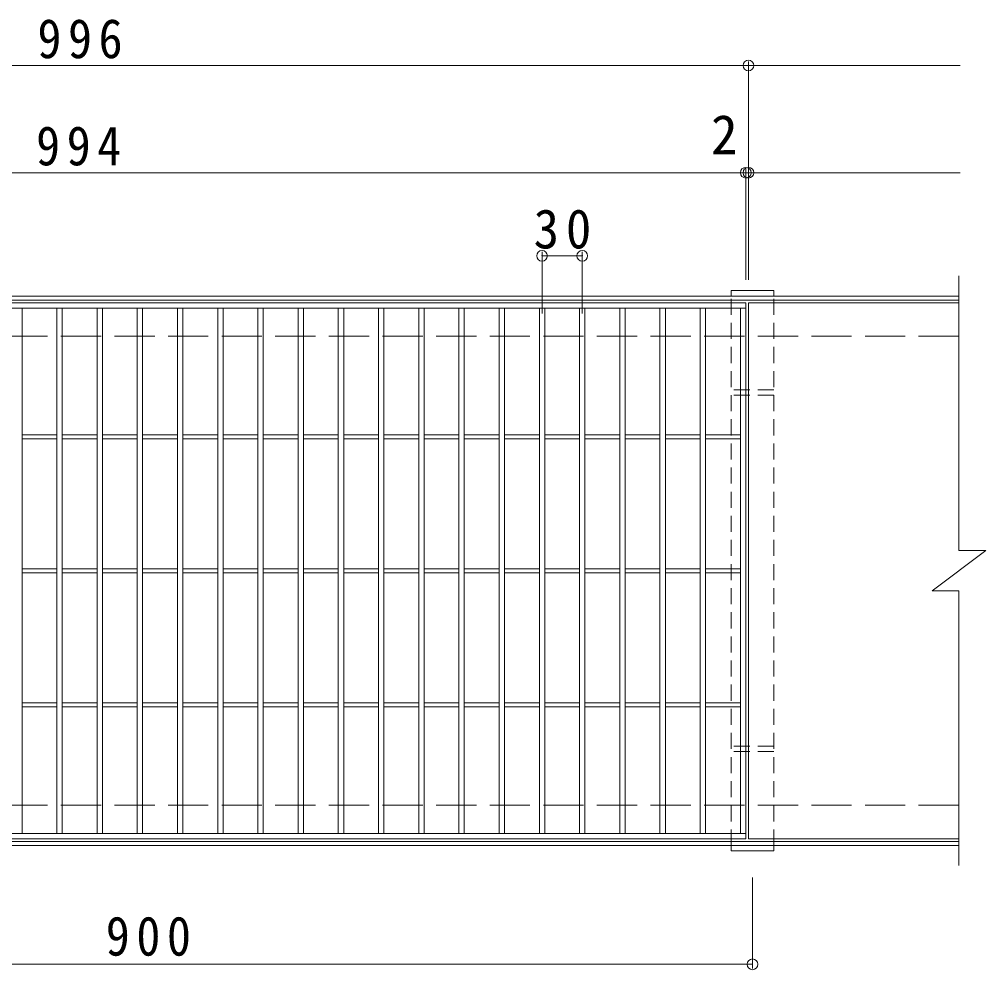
# Model space of a CAD drawing. Units: millimetres on the paper, enlarged 2 times, with parts at other scales. Extents: x -371 to 486, y -387 to 344.
# Drawn here: x -33.8 to 110.4, y 201.7 to 343.5 of the extents above; entities that cross this region are included whole.
import ezdxf
from ezdxf.enums import TextEntityAlignment as Align

# ---------------------------------------------------------------- set-up
doc = ezdxf.new("R2010")
doc.units = ezdxf.units.MM
doc.header["$LTSCALE"] = 2
doc.header["$PDMODE"] = 32
doc.header["$PDSIZE"] = 1.6
doc.linetypes.add('DASHED1', pattern=[1.8, 1.2, -0.6])
doc.linetypes.add('DASHED3', pattern=[4, 3, -1])
for name, color, linetype, lineweight in [('C-1', 2, 'Continuous', 9), ('C-2', 3, 'Continuous', 9), ('C-4', 7, 'Continuous', 9), ('C-8', 3, 'DASHED1', 9)]:
    doc.layers.add(name, color=color, linetype=linetype, lineweight=lineweight)
doc.styles.add('ＭＳ ゴシック', font='')
doc.styles.get('ＭＳ ゴシック').set_extended_font_data('MS Gothic')

msp = doc.modelspace()

# ---------------------------------------------------------------- linework, layer by layer
at = {"layer": 'C-1'}
for p, q in [((106.392, 302.25), (-154.608, 302.25)), ((106.392, 301.65), (-154.608, 301.65)), ((106.392, 220.85), (-154.608, 220.85)), ((106.392, 220.25), (-154.608, 220.25))]:
    msp.add_line(p, q, dxfattribs=at)
at = {"layer": 'C-1', "linetype": 'DASHED3'}
for p, q in [((106.392, 296.25), (-154.608, 296.25)), ((106.392, 226.25), (-154.608, 226.25))]:
    msp.add_line(p, q, dxfattribs=at)
at = {"layer": 'C-2'}
for p, q in [((106.392, 305.25), (106.392, 264.25)), ((-124.208, 300.45), (74.592, 300.45)), ((-33.408, 222.05), (-33.408, 300.45)), ((-28.208, 222.05), (-28.208, 300.45)), ((-27.408, 222.05), (-27.408, 300.45)), ((-22.208, 222.05), (-22.208, 300.45)), ((-21.408, 222.05), (-21.408, 300.45)), ((-16.208, 222.05), (-16.208, 300.45)), ((-15.408, 222.05), (-15.408, 300.45)), ((-10.208, 222.05), (-10.208, 300.45)), ((-9.408, 222.05), (-9.408, 300.45)), ((-4.208, 222.05), (-4.208, 300.45)), ((-3.408, 222.05), (-3.408, 300.45)), ((1.792, 222.05), (1.792, 300.45)), ((2.592, 222.05), (2.592, 300.45)), ((7.792, 222.05), (7.792, 300.45)), ((8.592, 222.05), (8.592, 300.45)), ((13.792, 222.05), (13.792, 300.45)), ((14.592, 222.05), (14.592, 300.45)), ((19.792, 222.05), (19.792, 300.45)), ((20.592, 222.05), (20.592, 300.45)), ((25.792, 222.05), (25.792, 300.45)), ((26.592, 222.05), (26.592, 300.45)), ((31.792, 222.05), (31.792, 300.45)), ((32.592, 222.05), (32.592, 300.45)), ((37.792, 222.05), (37.792, 300.45)), ((38.592, 222.05), (38.592, 300.45)), ((43.792, 222.05), (43.792, 300.45)), ((44.592, 222.05), (44.592, 300.45)), ((49.792, 222.05), (49.792, 300.45)), ((50.592, 222.05), (50.592, 300.45)), ((55.792, 222.05), (55.792, 300.45)), ((56.592, 222.05), (56.592, 300.45)), ((61.792, 222.05), (61.792, 300.45)), ((62.592, 222.05), (62.592, 300.45)), ((67.792, 222.05), (67.792, 300.45)), ((68.592, 222.05), (68.592, 300.45)), ((73.792, 222.05), (73.792, 300.45)), ((74.592, 301.249), (74.592, 221.25)), ((74.992, 301.25), (74.992, 221.25)), ((106.392, 301.25), (74.992, 301.25)), ((-33.408, 281.549), (-28.208, 281.549)), ((-27.408, 281.549), (-22.208, 281.549)), ((-21.408, 281.549), (-16.208, 281.549)), ((-15.408, 281.549), (-10.208, 281.549)), ((-9.408, 281.549), (-4.208, 281.549)), ((-3.408, 281.549), (1.792, 281.549)), ((2.592, 281.549), (7.792, 281.549)), ((8.592, 281.549), (13.792, 281.549)), ((14.592, 281.549), (19.792, 281.549)), ((20.592, 281.549), (25.792, 281.549)), ((26.592, 281.549), (31.792, 281.549)), ((32.592, 281.549), (37.792, 281.549)), ((38.592, 281.549), (43.792, 281.549)), ((44.592, 281.549), (49.792, 281.549)), ((50.592, 281.549), (55.792, 281.549)), ((56.592, 281.549), (61.792, 281.549)), ((62.592, 281.549), (67.792, 281.549)), ((68.592, 281.549), (73.792, 281.549)), ((-33.408, 280.95), (-28.208, 280.95)), ((-27.408, 280.95), (-22.208, 280.95)), ((-21.408, 280.95), (-16.208, 280.95)), ((-15.408, 280.95), (-10.208, 280.95)), ((-9.408, 280.95), (-4.208, 280.95)), ((-3.408, 280.95), (1.792, 280.95)), ((2.592, 280.95), (7.792, 280.95)), ((8.592, 280.95), (13.792, 280.95)), ((14.592, 280.95), (19.792, 280.95)), ((20.592, 280.95), (25.792, 280.95)), ((26.592, 280.95), (31.792, 280.95)), ((32.592, 280.95), (37.792, 280.95)), ((38.592, 280.95), (43.792, 280.95)), ((44.592, 280.95), (49.792, 280.95)), ((50.592, 280.95), (55.792, 280.95)), ((56.592, 280.95), (61.792, 280.95)), ((62.592, 280.95), (67.792, 280.95)), ((68.592, 280.95), (73.792, 280.95)), ((102.392, 258.25), (110.392, 264.25)), ((106.392, 264.25), (110.392, 264.25)), ((-33.408, 261.55), (-28.208, 261.55)), ((-27.408, 261.55), (-22.208, 261.55)), ((-21.408, 261.55), (-16.208, 261.55)), ((-15.408, 261.55), (-10.208, 261.55)), ((-9.408, 261.55), (-4.208, 261.55)), ((-3.408, 261.55), (1.792, 261.55)), ((2.592, 261.55), (7.792, 261.55)), ((8.592, 261.55), (13.792, 261.55)), ((14.592, 261.55), (19.792, 261.55)), ((20.592, 261.55), (25.792, 261.55)), ((26.592, 261.55), (31.792, 261.55)), ((32.592, 261.55), (37.792, 261.55)), ((38.592, 261.55), (43.792, 261.55)), ((44.592, 261.55), (49.792, 261.55)), ((50.592, 261.55), (55.792, 261.55)), ((56.592, 261.55), (61.792, 261.55)), ((62.592, 261.55), (67.792, 261.55)), ((68.592, 261.55), (73.792, 261.55)), ((-33.408, 260.95), (-28.208, 260.95)), ((-27.408, 260.95), (-22.208, 260.95)), ((-21.408, 260.95), (-16.208, 260.95)), ((-15.408, 260.95), (-10.208, 260.95)), ((-9.408, 260.95), (-4.208, 260.95)), ((-3.408, 260.95), (1.792, 260.95)), ((2.592, 260.95), (7.792, 260.95)), ((8.592, 260.95), (13.792, 260.95)), ((14.592, 260.95), (19.792, 260.95)), ((20.592, 260.95), (25.792, 260.95)), ((26.592, 260.95), (31.792, 260.95)), ((32.592, 260.95), (37.792, 260.95)), ((38.592, 260.95), (43.792, 260.95)), ((44.592, 260.95), (49.792, 260.95)), ((50.592, 260.95), (55.792, 260.95)), ((56.592, 260.95), (61.792, 260.95)), ((62.592, 260.95), (67.792, 260.95)), ((68.592, 260.95), (73.792, 260.95)), ((102.392, 258.25), (106.392, 258.25)), ((106.392, 258.25), (106.392, 217.25)), ((-33.408, 241.55), (-28.208, 241.55)), ((-33.408, 240.95), (-28.208, 240.95)), ((-27.408, 241.55), (-22.208, 241.55)), ((-27.408, 240.95), (-22.208, 240.95)), ((-21.408, 241.55), (-16.208, 241.55)), ((-21.408, 240.95), (-16.208, 240.95)), ((-15.408, 241.55), (-10.208, 241.55)), ((-15.408, 240.95), (-10.208, 240.95)), ((-9.408, 241.55), (-4.208, 241.55)), ((-9.408, 240.95), (-4.208, 240.95)), ((-3.408, 241.55), (1.792, 241.55)), ((-3.408, 240.95), (1.792, 240.95)), ((2.592, 241.55), (7.792, 241.55)), ((2.592, 240.95), (7.792, 240.95)), ((8.592, 241.55), (13.792, 241.55)), ((8.592, 240.95), (13.792, 240.95)), ((14.592, 241.55), (19.792, 241.55)), ((14.592, 240.95), (19.792, 240.95)), ((20.592, 241.55), (25.792, 241.55)), ((20.592, 240.95), (25.792, 240.95)), ((26.592, 241.55), (31.792, 241.55)), ((26.592, 240.95), (31.792, 240.95)), ((32.592, 241.55), (37.792, 241.55)), ((32.592, 240.95), (37.792, 240.95)), ((38.592, 241.55), (43.792, 241.55)), ((38.592, 240.95), (43.792, 240.95)), ((44.592, 241.55), (49.792, 241.55)), ((44.592, 240.95), (49.792, 240.95)), ((50.592, 241.55), (55.792, 241.55)), ((50.592, 240.95), (55.792, 240.95)), ((56.592, 241.55), (61.792, 241.55)), ((56.592, 240.95), (61.792, 240.95)), ((62.592, 241.55), (67.792, 241.55)), ((62.592, 240.95), (67.792, 240.95)), ((68.592, 241.55), (73.792, 241.55)), ((68.592, 240.95), (73.792, 240.95)), ((74.592, 222.05), (-124.208, 222.05)), ((74.592, 221.25), (-124.208, 221.25)), ((106.392, 221.25), (74.992, 221.25))]:
    msp.add_line(p, q, dxfattribs=at)
msp.add_lwpolyline([(-124.208, 221.25), (-124.208, 301.249), (74.592, 301.249)], dxfattribs=at)
at = {"layer": 'C-4'}
for p, q in [((-154.408, 336.65), (106.592, 336.65)), ((74.992, 304.65), (74.992, 337.25)), ((-154.408, 320.65), (106.592, 320.65)), ((74.592, 304.65), (74.592, 321.25)), ((44.192, 299.65), (44.192, 308.85)), ((50.192, 299.65), (50.192, 308.85)), ((44.192, 308.25), (50.192, 308.25)), ((75.592, 201.916), (75.592, 215.45)), ((-104.408, 202.516), (75.592, 202.516))]:
    msp.add_line(p, q, dxfattribs=at)
for p in [(74.992, 336.65), (74.592, 320.65), (74.992, 320.65), (44.192, 308.25), (50.192, 308.25), (75.592, 202.516)]:
    msp.add_point(p, dxfattribs=at)
at = {"layer": 'C-8', "linetype": 'Continuous'}
for p, q in [((78.792, 303.05), (72.392, 303.05)), ((72.392, 303.05), (72.392, 302.25)), ((78.792, 303.05), (78.792, 302.25)), ((72.392, 219.45), (72.392, 220.25)), ((78.792, 219.45), (72.392, 219.45)), ((78.792, 219.45), (78.792, 220.25))]:
    msp.add_line(p, q, dxfattribs=at)
at = {"layer": 'C-8'}
for p, q in [((78.792, 302.25), (72.392, 302.25)), ((72.392, 220.25), (72.392, 302.25)), ((78.792, 220.25), (78.792, 302.25)), ((78.792, 288.25), (72.392, 288.25)), ((78.792, 287.45), (72.392, 287.45)), ((78.792, 235.05), (72.392, 235.05)), ((78.792, 234.25), (72.392, 234.25)), ((78.792, 220.25), (72.392, 220.25))]:
    msp.add_line(p, q, dxfattribs=at)

# ---------------------------------------------------------------- texts
at = {"layer": 'C-4', "color": 2, "style": 'ＭＳ ゴシック'}
msp.add_text('2', height=5.865, dxfattribs=at).set_placement((69.399, 321.65), align=Align.BOTTOM_LEFT)
at = {"layer": 'C-4', "color": 2, "char_height": 5.865, "attachment_point": 7, "style": 'ＭＳ ゴシック'}
for s, insert in [('\\T1.27;\\W0.9;996', (-31.108, 337.65)), ('\\T1.27;\\W0.9;994', (-31.308, 321.65)), ('\\T1.27;\\W0.95;30', (42.942, 309.25)), ('\\T1.27;\\W0.9;900', (-20.908, 203.716))]:
    msp.add_mtext(s, dxfattribs=dict(at, insert=insert))

doc.saveas('drawing.dxf')
